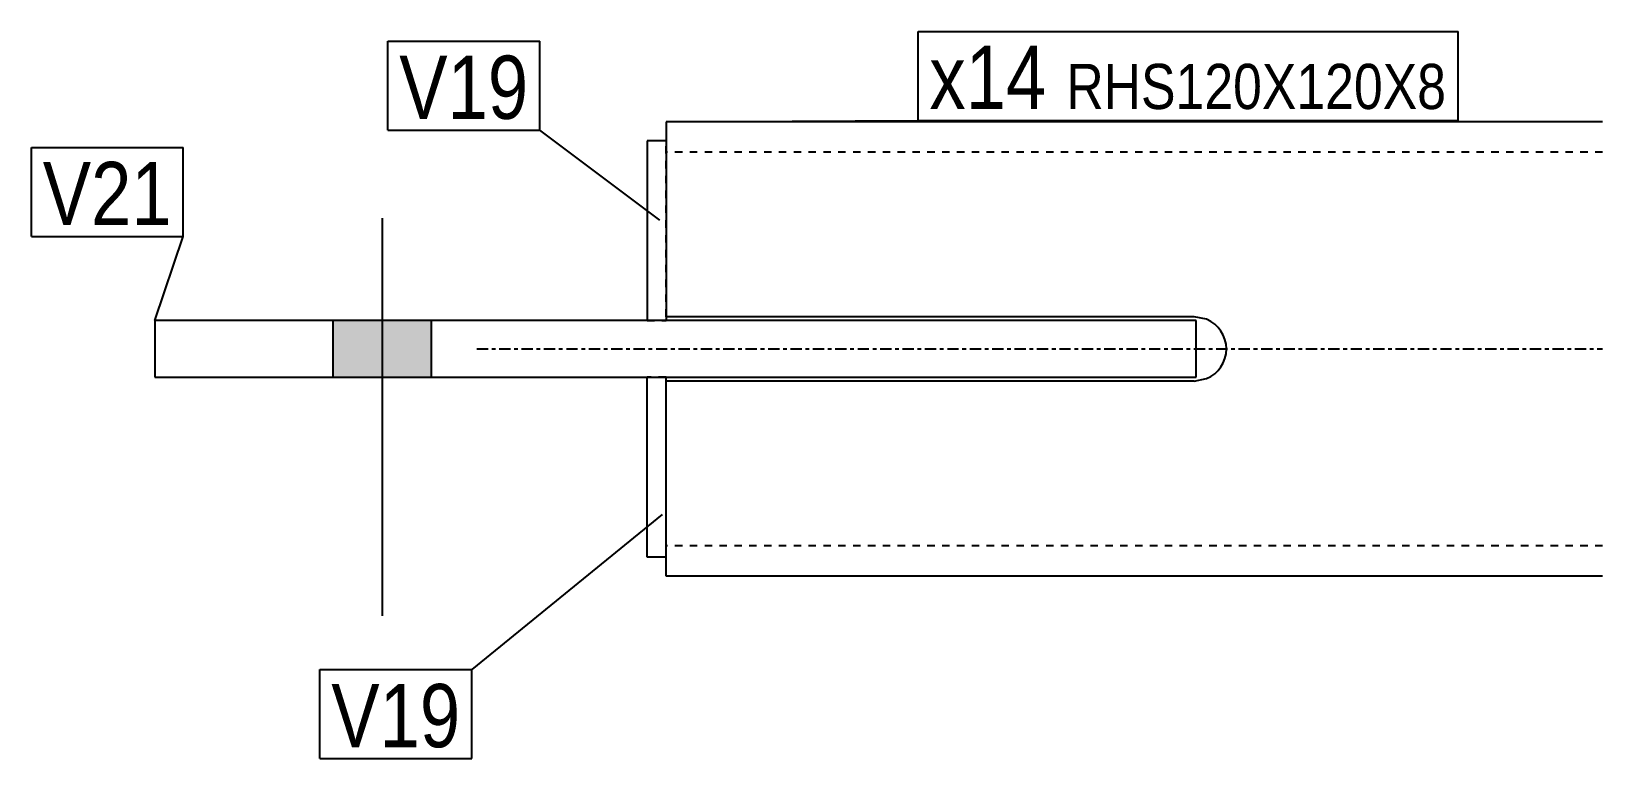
# Model space of a CAD drawing. Header units: millimetres. Extents: x 7 to 31723, y 5 to 663.
# Drawn here: x 6475.5 to 6890.5, y 12 to 204.1 of the extents above; entities that cross this region are included whole.
import ezdxf

# ---------------------------------------------------------------- set-up
doc = ezdxf.new("R2010")
doc.units = ezdxf.units.MM
doc.linetypes.add('DXK_LINE_DOT2', pattern=[3.9198, 1.9599, -1.9599])
doc.linetypes.add('DXK_LINE_DOT3', pattern=[5.9187, 2.979, -0.9799, 0.9799, -0.9799])
doc.layers.add('STÅL', color=7, linetype='Continuous')
doc.layers.add('TEKST', color=7, linetype='Continuous')
doc.styles.add('Arial Narrow', font='ARIALN.TTF', dxfattribs={"height": 0.2})

msp = doc.modelspace()

# ---------------------------------------------------------------- hatches: boundary and pattern name
at = {"layer": 'STÅL', "linetype": 'Continuous'}
msp.add_hatch(color=96, dxfattribs=at).paths.add_polyline_path([(6555.14, 112.72), (6581.14, 112.72), (6581.14, 127.72), (6555.14, 127.72)])
msp.add_hatch(color=96, dxfattribs=at).paths.add_polyline_path([(6555.14, 112.72), (6581.14, 112.72), (6581.14, 127.72), (6555.14, 127.72)])

# ---------------------------------------------------------------- linework, layer by layer
at = {"layer": 'STÅL', "color": 2, "linetype": 'Continuous'}
for p, q in [((6643.14, 180.22), (6643.14, 128.72)), ((6890.49, 180.22), (6643.14, 180.22)), ((6643.14, 175.22), (6638.14, 175.22)), ((6638.14, 175.22), (6638.14, 160.22)), ((6638.14, 160.22), (6638.14, 127.72)), ((6643.14, 128.72), (6643.14, 127.72)), ((6782.64, 128.72), (6643.14, 128.72)), ((6785.89, 128.08), (6782.64, 128.72)), ((6508.14, 127.72), (6508.14, 112.72)), ((6783.14, 127.72), (6508.14, 127.72)), ((6783.14, 112.72), (6783.14, 127.72)), ((6508.14, 112.72), (6783.14, 112.72)), ((6638.14, 65.22), (6638.14, 112.72)), ((6643.14, 111.72), (6643.14, 112.72)), ((6782.64, 111.72), (6785.89, 112.37)), ((6643.14, 80.22), (6643.14, 111.72)), ((6782.64, 111.72), (6643.14, 111.72)), ((6643.14, 60.22), (6643.14, 80.22)), ((6643.14, 65.22), (6638.14, 65.22)), ((6890.49, 60.22), (6643.14, 60.22))]:
    msp.add_line(p, q, dxfattribs=at)
at = {"layer": 'STÅL', "color": 7, "linetype": 'DXK_LINE_DOT2'}
for p, q in [((6638.14, 175.22), (6638.14, 165.96)), ((6643.14, 128.72), (6643.14, 175.22)), ((6890.49, 172.22), (6643.14, 172.22)), ((6638.14, 127.72), (6643.14, 127.72)), ((6643.14, 112.72), (6638.14, 112.72)), ((6643.14, 65.22), (6643.14, 111.72)), ((6890.49, 68.22), (6643.14, 68.22)), ((6643.14, 61.75), (6643.14, 65.22))]:
    msp.add_line(p, q, dxfattribs=at)
at = {"layer": 'STÅL', "color": 96, "linetype": 'Continuous'}
for p, q in [((6568.14, 154.72), (6568.14, 49.72)), ((6568.14, 154.72), (6568.14, 49.72)), ((6555.14, 127.72), (6555.14, 112.72)), ((6555.14, 127.72), (6555.14, 112.72)), ((6581.14, 127.72), (6581.14, 112.72)), ((6581.14, 127.72), (6581.14, 112.72))]:
    msp.add_line(p, q, dxfattribs=at)
at = {"layer": 'STÅL', "color": 7, "linetype": 'DXK_LINE_DOT3'}
msp.add_line((6593.14, 120.22), (6890.49, 120.22), dxfattribs=at)
at = {"layer": 'STÅL', "color": 2, "linetype": 'Continuous'}
msp.add_arc((6782.64, 120.22), 8.5, 292.5, 67.5, dxfattribs=at)
at = {"layer": 'TEKST', "color": 7, "linetype": 'Continuous'}
for p, q in [((6709.7, 204.09), (6852.36, 204.09)), ((6709.7, 180.59), (6709.7, 204.09)), ((6852.36, 180.59), (6852.36, 204.09)), ((6569.68, 201.49), (6609.79, 201.49)), ((6569.68, 177.99), (6569.68, 201.49)), ((6609.79, 177.99), (6609.79, 201.49)), ((6643.14, 180.22), (6709.7, 180.59)), ((6709.7, 180.59), (6852.36, 180.59)), ((6569.68, 177.99), (6609.79, 177.99)), ((6641.46, 154.26), (6609.79, 177.99)), ((6475.53, 173.42), (6515.64, 173.42)), ((6475.53, 149.92), (6475.53, 173.42)), ((6515.64, 149.92), (6515.64, 173.42)), ((6475.53, 149.92), (6515.64, 149.92)), ((6508.14, 127.72), (6515.64, 149.92)), ((6642.14, 76.52), (6591.84, 35.5)), ((6551.73, 35.5), (6591.84, 35.5)), ((6551.73, 12), (6551.73, 35.5)), ((6591.84, 12), (6591.84, 35.5)), ((6551.73, 12), (6591.84, 12))]:
    msp.add_line(p, q, dxfattribs=at)

# ---------------------------------------------------------------- wipeouts: each hides what was drawn before it
at = {"color": 0}
for points in [[(6743.62, 183.59), (6743.62, 201.09), (6712.7, 201.09), (6712.7, 183.59)], [(6606.79, 180.99), (6606.79, 198.49), (6572.68, 198.49), (6572.68, 180.99)], [(6849.36, 183.59), (6849.36, 196.09), (6748.87, 196.09), (6748.87, 183.59)], [(6512.64, 152.92), (6512.64, 170.42), (6478.53, 170.42), (6478.53, 152.92)], [(6588.84, 15), (6588.84, 32.5), (6554.73, 32.5), (6554.73, 15)]]:
    msp.add_wipeout(points, dxfattribs=at).dxf.layer = 'TEKST'

# ---------------------------------------------------------------- next in the draw order: wipeouts: each hides what was drawn before it
for points in [[(6743.62, 183.59), (6743.62, 201.09), (6712.7, 201.09), (6712.7, 183.59)], [(6606.79, 180.99), (6606.79, 198.49), (6572.68, 198.49), (6572.68, 180.99)], [(6849.36, 183.59), (6849.36, 196.09), (6748.87, 196.09), (6748.87, 183.59)], [(6512.64, 152.92), (6512.64, 170.42), (6478.53, 170.42), (6478.53, 152.92)], [(6588.84, 15), (6588.84, 32.5), (6554.73, 32.5), (6554.73, 15)]]:
    msp.add_wipeout(points, dxfattribs=at).dxf.layer = 'TEKST'

# ---------------------------------------------------------------- next in the draw order: texts
at = {"layer": 'TEKST', "color": 3, "style": 'Arial Narrow'}
for s, height, p in [('x14', 16.702, (6712.7, 183.59)), ('V19', 16.702, (6572.68, 180.99)), ('RHS120X120X8', 11.9303, (6748.87, 183.59)), ('V21', 16.702, (6478.53, 152.92)), ('V19', 16.702, (6554.73, 15))]:
    msp.add_text(s, height=height, dxfattribs=at).set_placement(p)

doc.saveas('drawing.dxf')
